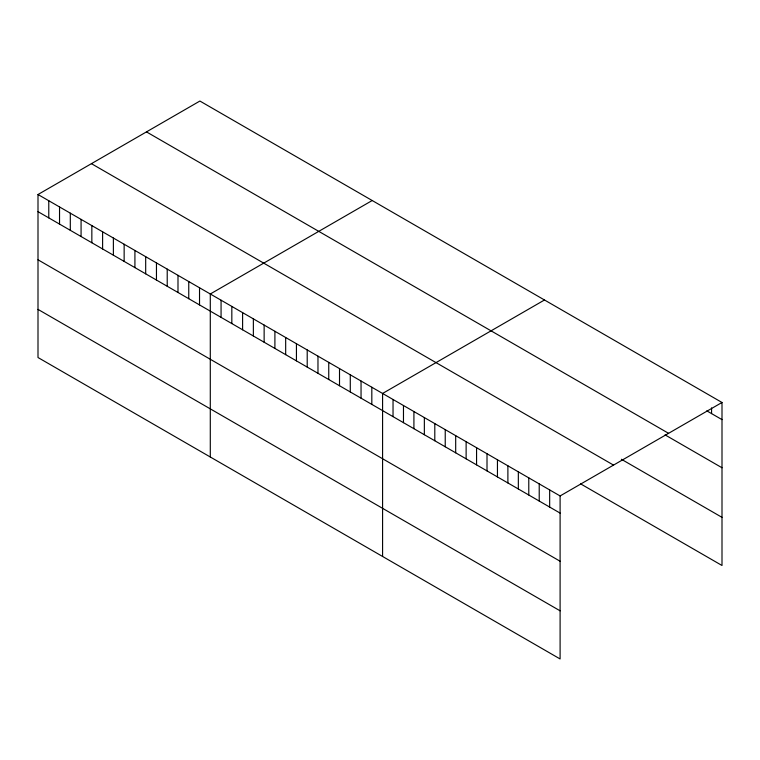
<?xml version="1.0" encoding="UTF-8"?>
<svg xmlns="http://www.w3.org/2000/svg" width="760" height="760" viewBox="0 0 760 760"><rect width="100%" height="100%" fill="white"/><g stroke="black" fill="none" stroke-linecap="round" stroke-linejoin="round"><path stroke-width="1.14" d="M38 194.512L560.101 495.947L560.101 658.958L38 357.523L38 194.512L199.899 101.042L722 402.477L722 565.487L580.554 483.825M372.191 200.516L210.292 293.987L210.292 456.998M544.483 299.991L382.584 393.462L382.584 556.472M560.101 495.947L722 402.477M706.809 410.856L722 419.624M146.471 131.888L668.572 433.323M665.047 434.872L722 467.761M621.376 459.258L722 517.351M91.428 163.666L613.529 465.101M38 211.66L560.101 513.095M38 259.797L560.101 561.231M38 309.387L560.101 610.822M711.559 407.882L711.559 413.592M549.66 489.915L549.66 507.062M539.22 483.892L539.22 501.039M528.779 477.859L528.779 495.007M518.339 471.837L518.339 488.975M507.889 465.804L507.889 482.952M497.448 459.772L497.448 476.919M487.008 453.748L487.008 470.896M476.567 447.716L476.567 464.863M466.127 441.693L466.127 458.831M455.686 435.66L455.686 452.808M445.236 429.628L445.236 446.776M434.796 423.605L434.796 440.752M424.356 417.572L424.356 434.72M413.915 411.549L413.915 428.697M403.474 405.517L403.474 422.665M393.034 399.484L393.034 416.632M371.82 387.239L371.82 404.387M361.048 381.026L361.048 398.173M350.284 374.803L350.284 391.951M339.511 368.59L339.511 385.738M328.748 362.377L328.748 379.525M317.974 356.155L317.974 373.302M307.211 349.942L307.211 367.089M296.438 343.719L296.438 360.867M285.674 337.506L285.674 354.654M274.901 331.284L274.901 348.431M264.138 325.071L264.138 342.219M253.365 318.858L253.365 336.005M242.601 312.635L242.601 329.783M231.828 306.423L231.828 323.57M221.065 300.2L221.065 317.347M199.528 287.764L199.528 304.912M188.755 281.551L188.755 298.699M177.992 275.338L177.992 292.486M167.219 269.116L167.219 286.263M156.456 262.903L156.456 280.05M145.682 256.68L145.682 273.828M134.919 250.467L134.919 267.615M124.146 244.245L124.146 261.392M113.382 238.032L113.382 255.179M102.609 231.819L102.609 248.966M91.846 225.596L91.846 242.744M81.073 219.383L81.073 236.531M70.309 213.161L70.309 230.309M59.536 206.948L59.536 224.095M48.773 200.725L48.773 217.873"/></g></svg>
